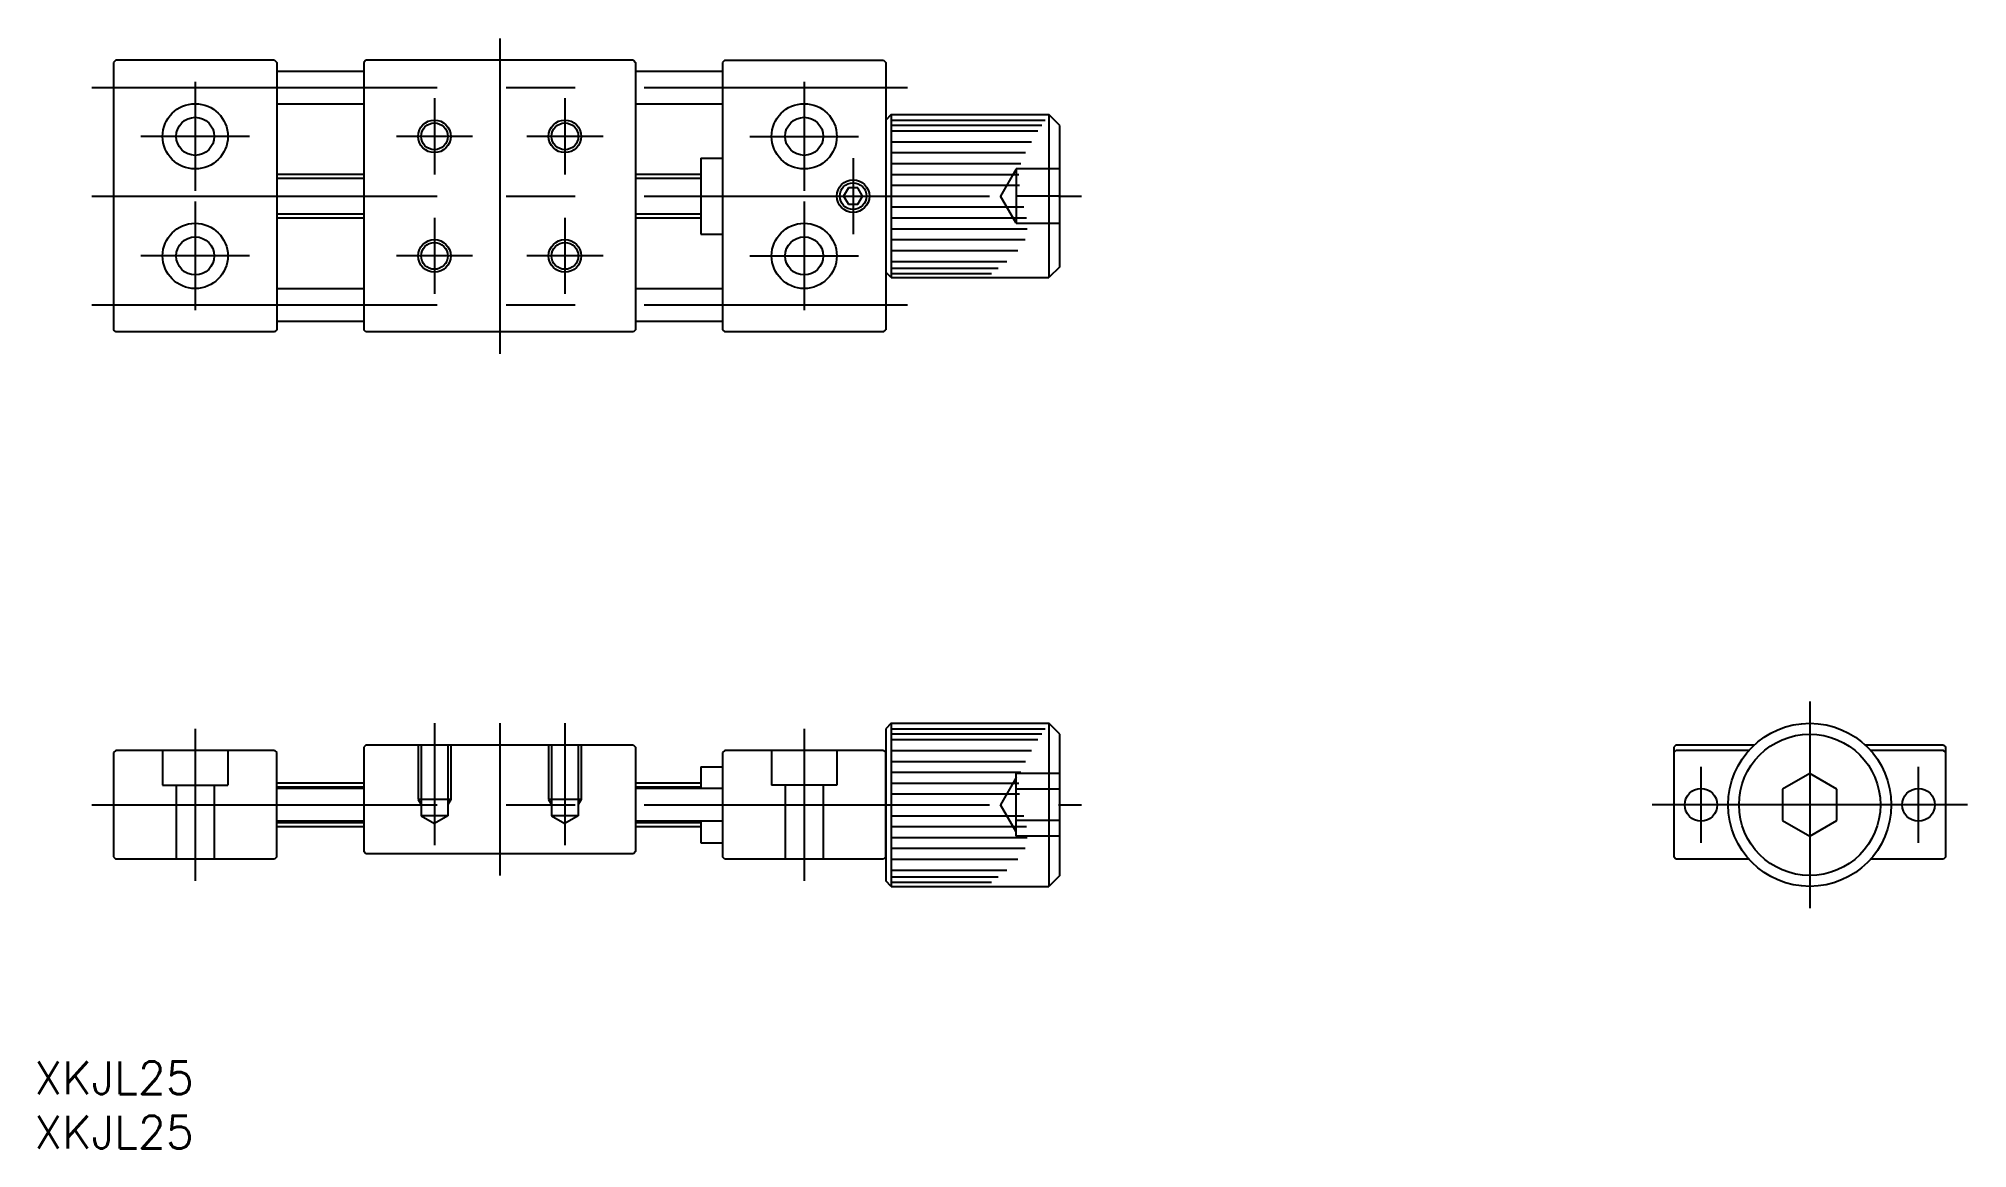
# Model space of a CAD drawing. Extents: x -163 to 14, y -32 to 70.
import ezdxf

# ---------------------------------------------------------------- set-up
doc = ezdxf.new("R2010")
doc.units = 0
doc.linetypes.add('CENTER', pattern=[50.8, 31.75, -6.35, 6.35, -6.35])
doc.linetypes.add('DASHED', pattern=[19.05, 12.7, -6.35])
doc.layers.get('0').update_dxf_attribs({"linetype": 'CONTINUOUS'})
doc.layers.add('CENTER', color=1, linetype='CONTINUOUS')
doc.styles.get("Standard").update_dxf_attribs({"font": 'txt.shx', "height": 3, "bigfont": 'bigfont.shx'})

# ---------------------------------------------------------------- blocks, each defined once
blk = doc.blocks.new('*U2')
at = {"color": 7, "linetype": 'CONTINUOUS'}
blk.add_text('XKJL25', height=3, dxfattribs=at).set_placement((-163.26, -31.61))
blk = doc.blocks.new('*U3')
at = {"color": 7, "linetype": 'CONTINUOUS'}
blk.add_text('XKJL25', height=3, dxfattribs=at).set_placement((-163.26, -26.61))

msp = doc.modelspace()

# ---------------------------------------------------------------- linework, layer by layer
at = {"color": 7, "linetype": 'CONTINUOUS'}
for p, q in [((-155.77, 68.5), (-155.97, 68.3)), ((-155.97, 68.3), (-155.97, 43.7)), ((-141.17, 68.5), (-155.77, 68.5)), ((-141.17, 68.5), (-140.97, 68.3)), ((-140.97, 68.3), (-140.97, 43.7)), ((-140.97, 67.5), (-132.97, 67.5)), ((-132.77, 68.5), (-132.97, 68.3)), ((-132.97, 68.3), (-132.97, 43.7)), ((-108.17, 68.5), (-132.77, 68.5)), ((-108.17, 68.5), (-107.97, 68.3)), ((-107.97, 68.3), (-107.97, 43.7)), ((-107.97, 67.5), (-99.97, 67.5)), ((-99.77, 68.5), (-99.97, 68.3)), ((-99.97, 68.3), (-99.97, 43.7)), ((-99.77, 68.5), (-85.17, 68.5)), ((-85.17, 68.5), (-84.97, 68.3)), ((-84.97, 68.3), (-84.97, 43.7)), ((-140.97, 64.5), (-132.97, 64.5)), ((-107.97, 64.5), (-99.97, 64.5)), ((-84.47, 63.5), (-84.97, 63)), ((-84.97, 63), (-84.97, 49)), ((-84.47, 63.5), (-69.97, 63.5)), ((-84.47, 63.5), (-84.47, 48.5)), ((-84.47, 63), (-70.32, 63)), ((-84.47, 62.53), (-70.62, 62.53)), ((-69.97, 63.5), (-69.97, 48.5)), ((-68.97, 62.5), (-69.97, 63.5)), ((-68.97, 49.5), (-68.97, 62.5)), ((-84.47, 62), (-70.97, 62)), ((-84.47, 61), (-71.58, 61)), ((-101.97, 59.5), (-101.97, 52.5)), ((-101.97, 59.5), (-99.97, 59.5)), ((-84.47, 60), (-72.12, 60)), ((-84.47, 59), (-72.54, 59)), ((-132.97, 58), (-140.97, 58)), ((-101.97, 58), (-107.97, 58)), ((-84.47, 58), (-72.72, 58)), ((-84.47, 57), (-72.68, 57)), ((-88.41, 56.75), (-88.84, 56)), ((-88.84, 56), (-88.41, 55.25)), ((-87.54, 56.75), (-88.41, 56.75)), ((-88.41, 55.25), (-87.54, 55.25)), ((-87.11, 56), (-87.54, 56.75)), ((-87.54, 55.25), (-87.11, 56)), ((-84.47, 55), (-72.26, 55)), ((-140.97, 54), (-132.97, 54)), ((-107.97, 54), (-101.97, 54)), ((-84.47, 54), (-72.03, 54)), ((-101.97, 52.5), (-99.97, 52.5)), ((-84.47, 53), (-71.95, 53)), ((-84.47, 52), (-72.16, 52)), ((-84.47, 51), (-72.83, 51)), ((-84.47, 50), (-73.85, 50)), ((-84.47, 48.5), (-84.97, 49)), ((-84.47, 49.36), (-74.63, 49.36)), ((-84.47, 48.89), (-75.25, 48.89)), ((-84.47, 48.5), (-69.97, 48.5)), ((-68.97, 49.5), (-69.97, 48.5)), ((-140.97, 47.5), (-132.97, 47.5)), ((-107.97, 47.5), (-99.97, 47.5)), ((-140.97, 44.5), (-132.97, 44.5)), ((-107.97, 44.5), (-99.97, 44.5)), ((-155.77, 43.5), (-155.97, 43.7)), ((-141.17, 43.5), (-155.77, 43.5)), ((-140.97, 43.7), (-141.17, 43.5)), ((-132.77, 43.5), (-132.97, 43.7)), ((-108.17, 43.5), (-132.77, 43.5)), ((-107.97, 43.7), (-108.17, 43.5)), ((-99.97, 43.7), (-99.77, 43.5)), ((-85.17, 43.5), (-99.77, 43.5)), ((-85.17, 43.5), (-84.97, 43.7)), ((-84.47, 7.5), (-84.97, 7)), ((-84.47, 7.5), (-84.47, -7.5)), ((-84.47, 7.5), (-69.97, 7.5)), ((-69.97, 7.5), (-69.97, -7.5)), ((-68.97, 6.5), (-69.97, 7.5)), ((-132.77, 5.5), (-132.97, 5.3)), ((-108.17, 5.5), (-132.77, 5.5)), ((-108.17, 5.5), (-107.97, 5.3)), ((-84.97, 7), (-84.97, -7)), ((-84.47, 7), (-70.32, 7)), ((-84.47, 6.54), (-70.62, 6.54)), ((-84.47, 6), (-70.97, 6)), ((-68.97, -6.5), (-68.97, 6.5)), ((-12.3, 5.5), (-12.5, 5.3)), ((-5.1, 5.5), (-12.3, 5.5)), ((12.3, 5.5), (5.1, 5.5)), ((12.3, 5.5), (12.5, 5.3)), ((-155.77, 5), (-155.97, 4.8)), ((-155.97, 4.8), (-155.97, -4.8)), ((-141.17, 5), (-155.77, 5)), ((-141.17, 5), (-140.97, 4.8)), ((-140.97, -4.8), (-140.97, 4.8)), ((-132.97, 5.3), (-132.97, -4.3)), ((-107.97, 5.3), (-107.97, -4.3)), ((-99.77, 5), (-99.97, 4.8)), ((-99.97, 4.8), (-99.97, -4.8)), ((-85.17, 5), (-99.77, 5)), ((-85.17, 5), (-84.97, 4.8)), ((-84.97, -4.8), (-84.97, 4.8)), ((-84.47, 5), (-71.58, 5)), ((-84.47, 4), (-72.12, 4)), ((-12.5, 5.3), (-12.5, -4.8)), ((-12.5, 4.8), (-12.3, 5)), ((-5.59, 5), (-12.3, 5)), ((12.3, 5), (5.59, 5)), ((12.5, 4.8), (12.3, 5)), ((12.5, -4.8), (12.5, 5.3)), ((-132.97, 2), (-140.97, 2)), ((-101.97, 2), (-107.97, 2)), ((-101.97, 3.5), (-101.97, 1.5)), ((-101.97, 3.5), (-99.97, 3.5)), ((-84.47, 3), (-72.54, 3)), ((-84.47, 2), (-72.72, 2)), ((0, 2.89), (-2.5, 1.44)), ((2.5, 1.44), (0, 2.89)), ((-132.97, 1.5), (-140.97, 1.5)), ((-99.97, 1.5), (-107.97, 1.5)), ((-84.47, 1), (-72.68, 1)), ((-2.5, 1.44), (-2.5, -1.44)), ((2.5, -1.44), (2.5, 1.44)), ((-132.97, -1.5), (-140.97, -1.5)), ((-99.97, -1.5), (-107.97, -1.5)), ((-101.97, -1.5), (-101.97, -3.5)), ((-84.47, -1), (-72.26, -1)), ((-2.5, -1.44), (0, -2.89)), ((0, -2.89), (2.5, -1.44)), ((-140.97, -2), (-132.97, -2)), ((-107.97, -2), (-101.97, -2)), ((-101.97, -3.5), (-99.97, -3.5)), ((-84.47, -2), (-72.03, -2)), ((-84.47, -3), (-71.95, -3)), ((-155.97, -4.8), (-155.77, -5)), ((-141.17, -5), (-155.77, -5)), ((-140.97, -4.8), (-141.17, -5)), ((-132.77, -4.5), (-132.97, -4.3)), ((-108.17, -4.5), (-132.77, -4.5)), ((-107.97, -4.3), (-108.17, -4.5)), ((-99.77, -5), (-99.97, -4.8)), ((-85.17, -5), (-99.77, -5)), ((-84.97, -4.8), (-85.17, -5)), ((-84.47, -4), (-72.16, -4)), ((-84.47, -5), (-72.83, -5)), ((-12.3, -5), (-12.5, -4.8)), ((-5.59, -5), (-12.3, -5)), ((12.3, -5), (5.59, -5)), ((12.5, -4.8), (12.3, -5)), ((-84.47, -7.5), (-84.97, -7)), ((-84.47, -6), (-73.85, -6)), ((-84.47, -6.64), (-74.63, -6.64)), ((-68.97, -6.5), (-69.97, -7.5)), ((-84.47, -7.11), (-75.25, -7.11)), ((-84.47, -7.5), (-69.97, -7.5))]:
    msp.add_line(p, q, dxfattribs=at)
at = {"color": 3, "linetype": 'CONTINUOUS'}
for p, q in [((-132.97, 57.62), (-140.97, 57.62)), ((-101.97, 57.62), (-107.97, 57.62)), ((-140.97, 54.37), (-132.97, 54.37)), ((-107.97, 54.37), (-101.97, 54.37)), ((-132.97, 1.62), (-140.97, 1.62)), ((-101.97, 1.62), (-107.97, 1.62)), ((-140.97, -1.62), (-132.97, -1.62)), ((-107.97, -1.62), (-101.97, -1.62))]:
    msp.add_line(p, q, dxfattribs=at)
at = {"color": 3, "linetype": 'DASHED'}
for p, q in [((-72.97, 58.5), (-74.42, 56)), ((-72.97, 58.5), (-72.97, 53.5)), ((-68.97, 58.5), (-72.97, 58.5)), ((-72.97, 53.5), (-74.42, 56)), ((-68.97, 56), (-72.97, 56)), ((-72.97, 53.5), (-68.97, 53.5)), ((-127.97, 5.5), (-127.97, 0.5)), ((-127.7, 5.5), (-127.7, -1)), ((-125.24, 5.5), (-125.24, -1)), ((-124.97, 5.5), (-124.97, 0.5)), ((-115.97, 5.5), (-115.97, 0.5)), ((-115.7, 5.5), (-115.7, -1)), ((-113.24, 5.5), (-113.24, -1)), ((-112.97, 5.5), (-112.97, 0.5)), ((-151.47, 5), (-151.47, 1.8)), ((-145.47, 5), (-145.47, 1.8)), ((-95.47, 5), (-95.47, 1.8)), ((-89.47, 5), (-89.47, 1.8)), ((-151.47, 1.8), (-145.47, 1.8)), ((-150.22, 1.8), (-150.22, -5)), ((-146.72, 1.8), (-146.72, -5)), ((-89.47, 1.8), (-95.47, 1.8)), ((-94.22, 1.8), (-94.22, -5)), ((-90.72, 1.8), (-90.72, -5)), ((-72.97, 2.5), (-74.42, 0)), ((-68.97, 2.89), (-72.97, 2.89)), ((-72.97, -2.89), (-72.97, 2.89)), ((-124.97, 0.5), (-127.97, 0.5)), ((-127.97, 0.5), (-127.7, 0.03)), ((-124.97, 0.5), (-125.24, 0.03)), ((-112.97, 0.5), (-115.97, 0.5)), ((-115.97, 0.5), (-115.7, 0.03)), ((-112.97, 0.5), (-113.24, 0.03)), ((-72.97, -2.5), (-74.42, 0)), ((-68.97, 1.44), (-72.97, 1.44)), ((-125.24, -1), (-127.7, -1)), ((-127.7, -1), (-126.47, -1.71)), ((-125.24, -1), (-126.47, -1.71)), ((-113.24, -1), (-115.7, -1)), ((-115.7, -1), (-114.47, -1.71)), ((-113.24, -1), (-114.47, -1.71)), ((-68.97, -1.44), (-72.97, -1.44)), ((-68.97, -2.89), (-72.97, -2.89))]:
    msp.add_line(p, q, dxfattribs=at)
at = {"color": 7, "linetype": 'CONTINUOUS'}
for centre, radius in [((-148.47, 61.5), 3), ((-92.47, 61.5), 3), ((-148.47, 61.5), 1.75), ((-126.47, 61.5), 1.23), ((-114.47, 61.5), 1.23), ((-92.47, 61.5), 1.75), ((-87.97, 56), 1.23), ((-148.47, 50.5), 3), ((-92.47, 50.5), 3), ((-148.47, 50.5), 1.75), ((-126.47, 50.5), 1.23), ((-114.47, 50.5), 1.23), ((-92.47, 50.5), 1.75), ((0, 0), 7.5), ((0, 0), 6.5), ((-10, 0), 1.5), ((10, 0), 1.5)]:
    msp.add_circle(centre, radius, dxfattribs=at)
at = {"color": 3, "linetype": 'CONTINUOUS'}
for centre in [(-126.47, 61.5), (-114.47, 61.5), (-87.97, 56), (-126.47, 50.5), (-114.47, 50.5)]:
    msp.add_circle(centre, 1.5, dxfattribs=at)
at = {"layer": 'CENTER', "color": 1, "linetype": 'CENTER'}
for p, q in [((-120.47, 70.5), (-120.47, 41.5)), ((-157.97, 66), (-82.97, 66)), ((-148.47, 66.5), (-148.47, 56.5)), ((-92.47, 66.5), (-92.47, 56.5)), ((-126.47, 65), (-126.47, 58)), ((-114.47, 65), (-114.47, 58)), ((-143.47, 61.5), (-153.47, 61.5)), ((-122.97, 61.5), (-129.97, 61.5)), ((-110.97, 61.5), (-117.97, 61.5)), ((-97.47, 61.5), (-87.47, 61.5)), ((-87.97, 59.5), (-87.97, 52.5)), ((-157.97, 56), (-66.97, 56)), ((-148.47, 55.5), (-148.47, 45.5)), ((-92.47, 55.5), (-92.47, 45.5)), ((-126.47, 54), (-126.47, 47)), ((-114.47, 54), (-114.47, 47)), ((-143.47, 50.5), (-153.47, 50.5)), ((-122.97, 50.5), (-129.97, 50.5)), ((-110.97, 50.5), (-117.97, 50.5)), ((-97.47, 50.5), (-87.47, 50.5)), ((-157.97, 46), (-82.97, 46)), ((0, 9.5), (0, -9.5)), ((-126.47, 7.5), (-126.47, -3.71)), ((-120.47, 7.5), (-120.47, -6.5)), ((-114.47, 7.5), (-114.47, -3.71)), ((-148.47, 7), (-148.47, -7)), ((-92.47, 7), (-92.47, -7)), ((-10, 3.5), (-10, -3.5)), ((10, -3.5), (10, 3.5)), ((-157.97, 0), (-66.97, 0)), ((14.5, 0), (-14.5, 0))]:
    msp.add_line(p, q, dxfattribs=at)

# ---------------------------------------------------------------- block references
at = {"color": 7, "linetype": 'CONTINUOUS'}
for name in ['*U3', '*U2']:
    msp.add_blockref(name, (0, 0), dxfattribs=at)

doc.saveas('drawing.dxf')
